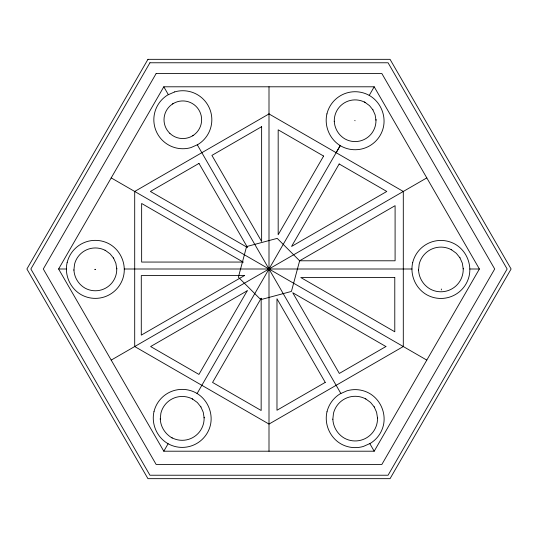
<?xml version="1.0" encoding="UTF-8"?>
<svg xmlns="http://www.w3.org/2000/svg" width="538" height="538" viewBox="0 0 538 538"><rect width="100%" height="100%" fill="white"/><g stroke="black" fill="none" stroke-linecap="round" stroke-linejoin="round"><path stroke-width="0.81" d="M73.901 270.17L74.533 264.313A21.412 21.412 0 0 1 105.609 250.574M73.935 269.868C74.237 277.4 78.521 284.427 85.078 288.153A21.412 21.412 0 0 0 116.746 268.859L116.82 268.193M160.25 419.142L160.889 413.211A21.93 21.93 0 0 1 192.712 399.142M171.683 437.629A21.93 21.93 0 0 0 204.117 417.871L204.184 417.273M334.239 121.601L334.28 121.238A20.848 20.848 0 0 1 365.114 102.435M332.834 419.331L333.473 413.352A22.34 22.34 0 0 1 365.894 399.021M334.28 121.225C334.575 128.562 338.745 135.401 345.127 139.026A20.848 20.848 0 0 0 375.961 120.243L376.042 119.503M332.854 419.149C333.17 427.004 337.635 434.334 344.475 438.221A22.34 22.34 0 0 0 377.515 418.093L377.575 417.549M418.537 270.157L419.183 264.171A22.334 22.334 0 0 1 451.597 249.84M418.557 269.968C418.873 277.83 423.339 285.16 430.178 289.047A22.334 22.334 0 0 0 463.218 268.919L463.285 268.294M58.602 269L163.801 86.793L374.199 86.793L479.398 269L374.199 451.207L163.801 451.207L58.602 269L66.45 269M163.801 451.207L168.125 443.722M197.049 393.621L340.292 145.516L336.149 152.691M369.223 95.414L374.199 86.793M111.205 360.104L426.795 177.896M172.456 103.942L173.041 103.686M192.611 135.805L193.203 135.542M124.312 269L412.007 269M469.862 269L479.398 269M354.724 120.519L355.12 120.734M111.205 177.896L426.795 360.104M364.448 101.951L369.512 105.65L372.921 109.886M451.153 249.518L456.305 253.284L459.963 257.823M365.45 398.692L370.601 402.458L374.26 406.997M105.065 250.177L110.122 253.869L113.626 258.227M192.227 398.793L197.332 402.518L200.923 406.977M172.268 438.053C165.327 434.166 160.559 426.91 160.277 418.907M163.801 86.793L168.36 94.688M197.291 144.796L340.877 393.5M369.808 443.601L374.199 451.207M459.855 257.574L462.317 263.156L463.218 268.919M372.733 109.463L375.127 114.863L375.961 120.243M374.152 406.755L376.613 412.33L377.515 418.093M200.795 406.681L203.236 412.216L204.117 417.871M113.471 257.87L115.885 263.338L116.746 268.859M441.348 289.014L441.348 289.928M269 86.793L269 451.207M67.149 262.517C64.197 274.999 70.216 288.61 81.433 294.824A29.012 29.012 0 0 0 123.532 276.209C126.491 263.728 120.472 250.116 109.248 243.909A29.012 29.012 0 0 0 67.149 262.517M154.009 411.543C151.05 424.018 157.069 437.636 168.286 443.843A29.012 29.012 0 0 0 210.392 425.235C213.344 412.754 207.325 399.142 196.108 392.928A29.012 29.012 0 0 0 154.009 411.543M326.929 113.888C323.977 126.363 329.989 139.981 341.213 146.188A29.012 29.012 0 0 0 383.312 127.58C386.271 115.098 380.252 101.487 369.028 95.273A29.012 29.012 0 0 0 326.929 113.888M326.99 411.778C324.037 424.253 330.056 437.865 341.274 444.079A29.012 29.012 0 0 0 363.352 446.459L370.279 443.393A29.012 29.012 0 0 0 383.372 425.464C386.331 412.989 380.312 399.378 369.088 393.164A29.012 29.012 0 0 0 347.017 390.783L340.09 393.85A29.012 29.012 0 0 0 326.99 411.778M412.693 262.598C409.741 275.079 415.76 288.691 426.977 294.905A29.012 29.012 0 0 0 469.075 276.29C472.034 263.808 466.016 250.197 454.792 243.99A29.012 29.012 0 0 0 412.693 262.598M246.572 246.572L238.368 277.211L260.789 299.632L291.428 291.428L299.632 260.789L395.094 205.677L395.094 260.789L299.632 260.789L277.211 238.368L246.572 246.572M147.95 59.335L26.9 269L147.95 478.665L390.05 478.665L511.1 269L390.05 59.335L147.95 59.335M149.934 62.771L30.868 269L149.934 475.229L388.066 475.229L507.132 269L388.066 62.771L149.934 62.771M156.148 73.538L43.296 269L156.148 464.462L381.852 464.462L494.704 269L381.852 73.538L156.148 73.538M323.607 156.054L278.18 234.736L278.18 129.826L323.607 156.054M247.224 290.776L198.932 374.421L150.64 346.539L247.224 290.776M261.159 298.267L212.564 382.437L261.159 410.494L261.159 298.267M339.169 163.976L291.562 246.438L386.782 191.461L339.169 163.976M269 113.928L134.702 191.461L134.702 346.539L269 424.072L403.298 346.539L403.298 191.461L269 113.928M261.629 126.692L211.918 155.395L261.629 241.488L261.629 126.692M198.979 163.411L150.391 191.461L247.567 247.567L198.979 163.411M244.42 275.584L141.286 335.127L141.286 275.584L244.42 275.584M385.921 346.539L339.33 373.439L292.739 292.739L385.921 346.539M325.248 382.384L276.976 410.252L276.976 298.778L325.248 382.384M174.662 91.904L167.735 94.97A29.012 29.012 0 0 0 190.99 147.58L197.917 144.52A29.012 29.012 0 0 0 174.662 91.904M95.34 269.363L94.917 269.377L95.34 269.363M243.109 262.06L141.642 262.06L141.642 203.478L243.109 262.06M394.784 277.521L300.789 277.521L394.784 331.785L394.784 277.521M169.847 133.35A18.803 18.803 0 0 0 201.098 124.184A18.803 18.803 0 0 0 177.533 101.695A18.803 18.803 0 0 0 169.847 133.35"/></g></svg>
